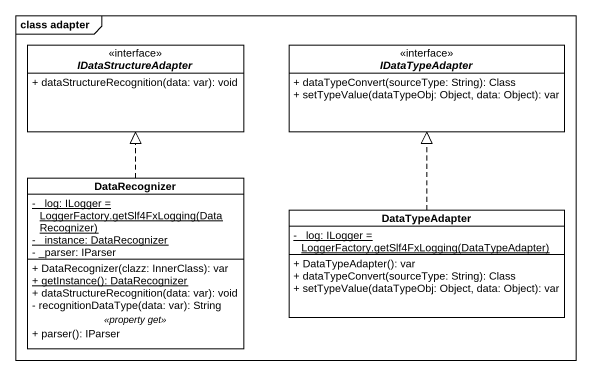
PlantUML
@startuml
mainframe class adapter
hide circle
hide empty members
skinparam classAttributeIconSize 0
interface IDataStructureAdapter <<interface>> {
  + dataStructureRecognition(data: var): void
}
interface IDataTypeAdapter <<interface>> {
  + dataTypeConvert(sourceType: String): Class
  + setTypeValue(dataTypeObj: Object, data: Object): var
}
class DataRecognizer {
  {static} {field} - _log: ILogger = LoggerFactory.getSlf4FxLogging(DataRecognizer)
  {static} - _instance: DataRecognizer
  - _parser: IParser
  --
  + DataRecognizer(clazz: InnerClass): var
  {static} + getInstance(): DataRecognizer
  + dataStructureRecognition(data: var): void
  - recognitionDataType(data: var): String
  .. <<property get>> ..
  + parser(): IParser
}
class DataTypeAdapter {
  {static} {field} - _log: ILogger = LoggerFactory.getSlf4FxLogging(DataTypeAdapter)
  + DataTypeAdapter(): var
  + dataTypeConvert(sourceType: String): Class
  + setTypeValue(dataTypeObj: Object, data: Object): var
}
DataRecognizer .up.|> IDataStructureAdapter
DataTypeAdapter .up.|> IDataTypeAdapter
@enduml
